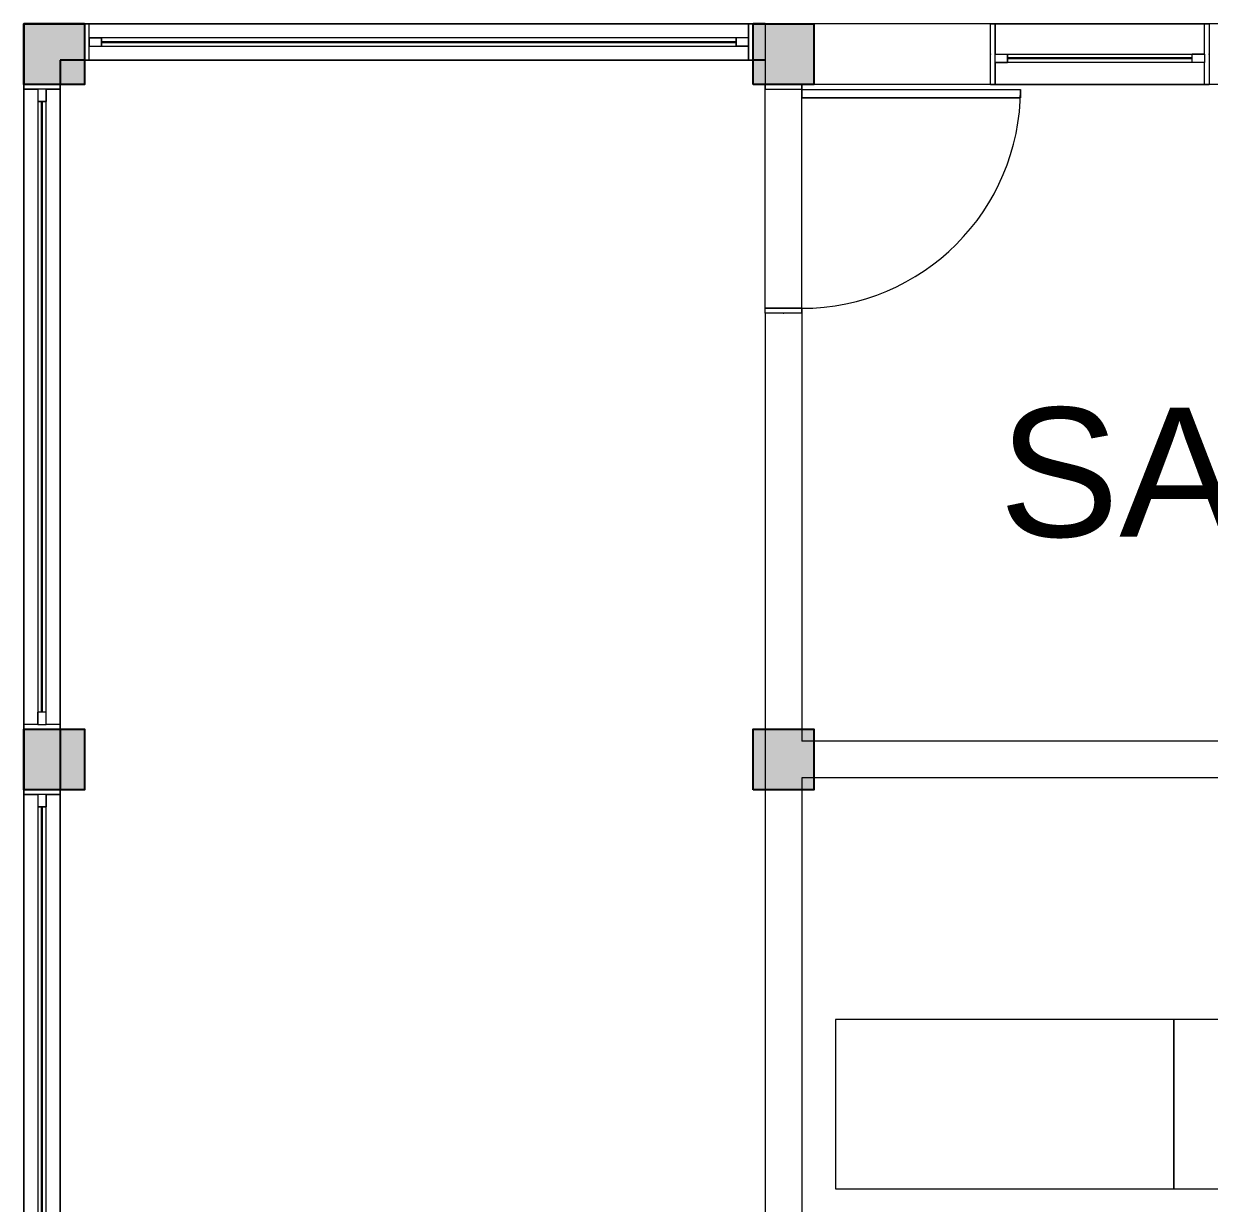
# Model space of a CAD drawing. Header units: metres. Extents: x 512 to 829, y -209 to 245.
# Drawn here: x 688.379 to 693.284, y -129.777 to -124.899 of the extents above; entities that cross this region are included whole.
import ezdxf

# ---------------------------------------------------------------- set-up
doc = ezdxf.new("R2010")
doc.units = ezdxf.units.M
doc.header["$LTSCALE"] = 0.508
doc.set_wipeout_variables(frame=1)
doc.header["$PDSIZE"] = -2
for name, color, linetype, lineweight in [('MOBILIARIO', 252, 'Continuous', 18), ('None', 7, 'Continuous', 5), ('NãoImprimir', 7, 'Continuous', 5), ('Peitoris', 2, 'Continuous', 5), ('Telhado-Princ', 7, 'Continuous', 5)]:
    doc.layers.add(name, color=color, linetype=linetype, lineweight=lineweight)
doc.styles.add('Arial', font='arial.ttf')

# ---------------------------------------------------------------- blocks, each defined once
blk = doc.blocks.new('Grupo-3748')
at = {"color": 7, "linetype": 'Continuous', "lineweight": 5}
for points in [[(-0.45, 0.125), (-0.43095, 0.125), (-0.43095, -0.125), (-0.45, -0.125)], [(0.43095, 0.125), (0.45, 0.125), (0.45, -0.125), (0.43095, -0.125)]]:
    blk.add_wipeout(points, dxfattribs=at).dxf.layer = 'None'
at = {"layer": 'None', "color": 7, "linetype": 'Continuous', "lineweight": 5}
for points in [[(-0.45, 0.125), (-0.43095, 0.125), (-0.43095, -0.125), (-0.45, -0.125)], [(0.43095, 0.125), (0.45, 0.125), (0.45, -0.125), (0.43095, -0.125)]]:
    blk.add_lwpolyline(points, close=True, dxfattribs=at)
blk = doc.blocks.new('Grupo-3749')
at = {"layer": 'None', "color": 7}
blk.add_blockref('Grupo-3748', (0, 0), dxfattribs=at)
at = {"layer": 'None', "color": 7, "linetype": 'Continuous', "lineweight": 5}
for p, q in [((-0.45, 0.125), (-0.43095, 0.125)), ((-0.43095, 0.125), (-0.43095, -0.125)), ((0.45, 0.125), (0.43095, 0.125)), ((0.43095, 0.125), (0.43095, -0.125)), ((-0.45, -0.125), (-0.43095, -0.125)), ((0.45, -0.125), (0.43095, -0.125))]:
    blk.add_line(p, q, dxfattribs=at)
blk = doc.blocks.new('Grupo-3750')
at = {"layer": 'None', "color": 7, "linetype": 'Continuous', "lineweight": 5}
for p, q in [((-0.43095, 0.034925), (-0.43095, 0)), ((0.43095, 0.034925), (0.43095, 0))]:
    blk.add_line(p, q, dxfattribs=at)
blk = doc.blocks.new('Grupo-3751')
at = {"color": 7, "linetype": 'Continuous', "lineweight": 5}
for points in [[(-0.43095, 0.034925), (-0.38015, 0.034925), (-0.38015, 0), (-0.43095, 0)], [(0.38015, 0.034925), (0.43095, 0.034925), (0.43095, 0), (0.38015, 0)]]:
    blk.add_wipeout(points, dxfattribs=at).dxf.layer = 'None'
at = {"layer": 'None', "color": 7, "linetype": 'Continuous', "lineweight": 5}
for points in [[(-0.43095, 0.034925), (-0.38015, 0.034925), (-0.38015, 0), (-0.43095, 0)], [(0.38015, 0.034925), (0.43095, 0.034925), (0.43095, 0), (0.38015, 0)]]:
    blk.add_lwpolyline(points, close=True, dxfattribs=at)
blk = doc.blocks.new('Grupo-3752')
at = {"layer": 'None', "color": 7}
blk.add_blockref('Grupo-3750', (0, 0), dxfattribs=at)
at = {"color": 7, "linetype": 'Continuous', "lineweight": 5}
blk.add_wipeout([(-0.38015, 0.034925), (0.38015, 0.034925), (0.38015, 0), (-0.38015, 0)], dxfattribs=at).dxf.layer = 'None'
at = {"layer": 'None', "color": 7, "linetype": 'Continuous', "lineweight": 5}
blk.add_lwpolyline([(-0.38015, 0.034925), (0.38015, 0.034925), (0.38015, 0), (-0.38015, 0)], close=True, dxfattribs=at)
at = {"layer": 'None', "color": 7}
blk.add_blockref('Grupo-3751', (0, 0), dxfattribs=at)
at = {"layer": 'None', "color": 7, "linetype": 'Continuous', "lineweight": 5}
for p, q in [((-0.43095, 0.034925), (-0.38015, 0.034925)), ((-0.43095, 0), (-0.38015, 0)), ((-0.38015, 0.034925), (-0.38015, 0)), ((0.43095, 0.034925), (0.38015, 0.034925)), ((0.38015, 0.034925), (0.38015, 0)), ((0.43095, 0), (0.38015, 0))]:
    blk.add_line(p, q, dxfattribs=at)
blk = doc.blocks.new('Grupo-3753')
at = {"color": 7, "linetype": 'Continuous', "lineweight": 9}
blk.add_wipeout([(-0.3801, 0.0181), (0.3801, 0.0181), (0.3801, 0.0168), (-0.3801, 0.0168)], dxfattribs=at).dxf.layer = 'None'
blk = doc.blocks.new('Grupo-3754')
at = {"layer": 'None', "color": 7}
blk.add_blockref('Grupo-3753', (0, 0), dxfattribs=at)
at = {"layer": 'None', "color": 7, "linetype": 'Continuous', "lineweight": 25}
for p, q in [((-0.3801, 0.0181), (0.3801, 0.0181)), ((-0.3801, 0.0168), (0.3801, 0.0168))]:
    blk.add_line(p, q, dxfattribs=at)
blk = doc.blocks.new('Grupo-3755')
at = {"layer": 'None', "color": 7, "linetype": 'Continuous', "lineweight": 20}
for p, q in [((0.45, 0.125), (-0.45, 0.125)), ((0.45, -0.125), (-0.45, -0.125))]:
    blk.add_line(p, q, dxfattribs=at)
blk = doc.blocks.new('Window (2D)-325')
at = {"color": 7, "linetype": 'Continuous', "lineweight": 5}
blk.add_wipeout([(-0.45, 0.125), (0.45, 0.125), (0.45, -0.125), (-0.45, -0.125)], dxfattribs=at).dxf.layer = 'None'
at = {"layer": 'None', "color": 7}
blk.add_blockref('Grupo-3749', (0, 0), dxfattribs=at)
at = {"layer": 'None', "color": 7, "linetype": 'Continuous', "lineweight": 5}
for p, q in [((-0.45, 0.125), (0.45, 0.125)), ((-0.45, -0.125), (0.45, -0.125))]:
    blk.add_line(p, q, dxfattribs=at)
at = {"layer": 'NãoImprimir', "linetype": 'Continuous'}
for p in [(-0.45, 0), (0.45, 0)]:
    blk.add_point(p, dxfattribs=at)
at = {"layer": 'Peitoris'}
blk.add_blockref('Grupo-3752', (0, 0), dxfattribs=at)
blk.add_blockref('Grupo-3754', (0, 0), dxfattribs=at)
at = {"layer": 'Telhado-Princ'}
blk.add_blockref('Grupo-3755', (0, 0), dxfattribs=at)
blk = doc.blocks.new('Grupo-4496')
at = {"color": 7, "linetype": 'Continuous', "lineweight": 5}
for points in [[(-1.325, 0.075), (-1.30595, 0.075), (-1.30595, -0.075), (-1.325, -0.075)], [(1.30595, 0.075), (1.325, 0.075), (1.325, -0.075), (1.30595, -0.075)]]:
    blk.add_wipeout(points, dxfattribs=at).dxf.layer = 'None'
at = {"layer": 'None', "color": 7, "linetype": 'Continuous', "lineweight": 5}
for points in [[(-1.325, 0.075), (-1.30595, 0.075), (-1.30595, -0.075), (-1.325, -0.075)], [(1.30595, 0.075), (1.325, 0.075), (1.325, -0.075), (1.30595, -0.075)]]:
    blk.add_lwpolyline(points, close=True, dxfattribs=at)
blk = doc.blocks.new('Grupo-4497')
at = {"layer": 'None', "color": 7}
blk.add_blockref('Grupo-4496', (0, 0), dxfattribs=at)
at = {"layer": 'None', "color": 7, "linetype": 'Continuous', "lineweight": 5}
for p, q in [((-1.325, 0.075), (-1.30595, 0.075)), ((-1.30595, 0.075), (-1.30595, -0.075)), ((1.325, 0.075), (1.30595, 0.075)), ((1.30595, 0.075), (1.30595, -0.075)), ((-1.325, -0.075), (-1.30595, -0.075)), ((1.325, -0.075), (1.30595, -0.075))]:
    blk.add_line(p, q, dxfattribs=at)
blk = doc.blocks.new('Grupo-4498')
at = {"layer": 'None', "color": 7, "linetype": 'Continuous', "lineweight": 5}
for p, q in [((-1.3059, 0.0175), (-1.3059, -0.0175)), ((1.3059, 0.0175), (1.3059, -0.0175))]:
    blk.add_line(p, q, dxfattribs=at)
blk = doc.blocks.new('Grupo-4499')
at = {"color": 7, "linetype": 'Continuous', "lineweight": 5}
for points in [[(-1.3059, 0.0175), (-1.2551, 0.0175), (-1.2551, -0.0175), (-1.3059, -0.0175)], [(1.2551, 0.0175), (1.3059, 0.0175), (1.3059, -0.0175), (1.2551, -0.0175)]]:
    blk.add_wipeout(points, dxfattribs=at).dxf.layer = 'None'
at = {"layer": 'None', "color": 7, "linetype": 'Continuous', "lineweight": 5}
for points in [[(-1.3059, 0.0175), (-1.2551, 0.0175), (-1.2551, -0.0175), (-1.3059, -0.0175)], [(1.2551, 0.0175), (1.3059, 0.0175), (1.3059, -0.0175), (1.2551, -0.0175)]]:
    blk.add_lwpolyline(points, close=True, dxfattribs=at)
blk = doc.blocks.new('Grupo-4500')
at = {"layer": 'None', "color": 7}
blk.add_blockref('Grupo-4498', (0, 0), dxfattribs=at)
at = {"color": 7, "linetype": 'Continuous', "lineweight": 5}
blk.add_wipeout([(-1.2551, 0.0175), (1.2551, 0.0175), (1.2551, -0.0175), (-1.2551, -0.0175)], dxfattribs=at).dxf.layer = 'None'
at = {"layer": 'None', "color": 7, "linetype": 'Continuous', "lineweight": 5}
blk.add_lwpolyline([(-1.2551, 0.0175), (1.2551, 0.0175), (1.2551, -0.0175), (-1.2551, -0.0175)], close=True, dxfattribs=at)
at = {"layer": 'None', "color": 7}
blk.add_blockref('Grupo-4499', (0, 0), dxfattribs=at)
at = {"layer": 'None', "color": 7, "linetype": 'Continuous', "lineweight": 5}
for p, q in [((-1.3059, 0.0175), (-1.2551, 0.0175)), ((-1.2551, 0.0175), (-1.2551, -0.0175)), ((1.3059, 0.0175), (1.2551, 0.0175)), ((1.2551, 0.0175), (1.2551, -0.0175)), ((-1.3059, -0.0175), (-1.2551, -0.0175)), ((1.3059, -0.0175), (1.2551, -0.0175))]:
    blk.add_line(p, q, dxfattribs=at)
blk = doc.blocks.new('Grupo-4501')
at = {"color": 7, "linetype": 'Continuous', "lineweight": 9}
blk.add_wipeout([(-1.25515, 0.000635), (1.25515, 0.000635), (1.25515, -0.000635), (-1.25515, -0.000635)], dxfattribs=at).dxf.layer = 'None'
blk = doc.blocks.new('Grupo-4502')
at = {"layer": 'None', "color": 7}
blk.add_blockref('Grupo-4501', (0, 0), dxfattribs=at)
at = {"layer": 'None', "color": 7, "linetype": 'Continuous', "lineweight": 25}
for p, q in [((-1.25515, 0.000635), (1.25515, 0.000635)), ((-1.25515, -0.000635), (1.25515, -0.000635))]:
    blk.add_line(p, q, dxfattribs=at)
blk = doc.blocks.new('Grupo-4503')
at = {"layer": 'None', "color": 7, "linetype": 'Continuous', "lineweight": 20}
for p, q in [((1.325, 0.075), (-1.325, 0.075)), ((1.325, -0.075), (-1.325, -0.075))]:
    blk.add_line(p, q, dxfattribs=at)
blk = doc.blocks.new('Window (2D)-389')
at = {"color": 7, "linetype": 'Continuous', "lineweight": 5}
blk.add_wipeout([(-1.325, 0.075), (1.325, 0.075), (1.325, -0.075), (-1.325, -0.075)], dxfattribs=at).dxf.layer = 'None'
at = {"layer": 'None', "color": 7}
blk.add_blockref('Grupo-4497', (0, 0), dxfattribs=at)
at = {"layer": 'None', "color": 7, "linetype": 'Continuous', "lineweight": 5}
for p, q in [((-1.325, 0.075), (1.325, 0.075)), ((-1.325, -0.075), (1.325, -0.075))]:
    blk.add_line(p, q, dxfattribs=at)
at = {"layer": 'NãoImprimir', "linetype": 'Continuous'}
for p in [(-1.325, 0), (1.325, 0)]:
    blk.add_point(p, dxfattribs=at)
at = {"layer": 'Peitoris'}
blk.add_blockref('Grupo-4500', (0, 0), dxfattribs=at)
blk.add_blockref('Grupo-4502', (0, 0), dxfattribs=at)
at = {"layer": 'Telhado-Princ'}
blk.add_blockref('Grupo-4503', (0, 0), dxfattribs=at)
blk = doc.blocks.new('Grupo-4504')
at = {"color": 7, "linetype": 'Continuous', "lineweight": 5}
for points in [[(-1.325, 0.075), (-1.30595, 0.075), (-1.30595, -0.075), (-1.325, -0.075)], [(1.30595, 0.075), (1.325, 0.075), (1.325, -0.075), (1.30595, -0.075)]]:
    blk.add_wipeout(points, dxfattribs=at).dxf.layer = 'None'
at = {"layer": 'None', "color": 7, "linetype": 'Continuous', "lineweight": 5}
for points in [[(-1.325, 0.075), (-1.30595, 0.075), (-1.30595, -0.075), (-1.325, -0.075)], [(1.30595, 0.075), (1.325, 0.075), (1.325, -0.075), (1.30595, -0.075)]]:
    blk.add_lwpolyline(points, close=True, dxfattribs=at)
blk = doc.blocks.new('Grupo-4505')
at = {"layer": 'None', "color": 7}
blk.add_blockref('Grupo-4504', (0, 0), dxfattribs=at)
at = {"layer": 'None', "color": 7, "linetype": 'Continuous', "lineweight": 5}
for p, q in [((-1.325, 0.075), (-1.30595, 0.075)), ((-1.30595, 0.075), (-1.30595, -0.075)), ((1.325, 0.075), (1.30595, 0.075)), ((1.30595, 0.075), (1.30595, -0.075)), ((-1.325, -0.075), (-1.30595, -0.075)), ((1.325, -0.075), (1.30595, -0.075))]:
    blk.add_line(p, q, dxfattribs=at)
blk = doc.blocks.new('Grupo-4506')
at = {"layer": 'None', "color": 7, "linetype": 'Continuous', "lineweight": 5}
for p, q in [((-1.3059, 0.0175), (-1.3059, -0.0175)), ((1.3059, 0.0175), (1.3059, -0.0175))]:
    blk.add_line(p, q, dxfattribs=at)
blk = doc.blocks.new('Grupo-4507')
at = {"color": 7, "linetype": 'Continuous', "lineweight": 5}
for points in [[(-1.3059, 0.0175), (-1.2551, 0.0175), (-1.2551, -0.0175), (-1.3059, -0.0175)], [(1.2551, 0.0175), (1.3059, 0.0175), (1.3059, -0.0175), (1.2551, -0.0175)]]:
    blk.add_wipeout(points, dxfattribs=at).dxf.layer = 'None'
at = {"layer": 'None', "color": 7, "linetype": 'Continuous', "lineweight": 5}
for points in [[(-1.3059, 0.0175), (-1.2551, 0.0175), (-1.2551, -0.0175), (-1.3059, -0.0175)], [(1.2551, 0.0175), (1.3059, 0.0175), (1.3059, -0.0175), (1.2551, -0.0175)]]:
    blk.add_lwpolyline(points, close=True, dxfattribs=at)
blk = doc.blocks.new('Grupo-4508')
at = {"layer": 'None', "color": 7}
blk.add_blockref('Grupo-4506', (0, 0), dxfattribs=at)
at = {"color": 7, "linetype": 'Continuous', "lineweight": 5}
blk.add_wipeout([(-1.2551, 0.0175), (1.2551, 0.0175), (1.2551, -0.0175), (-1.2551, -0.0175)], dxfattribs=at).dxf.layer = 'None'
at = {"layer": 'None', "color": 7, "linetype": 'Continuous', "lineweight": 5}
blk.add_lwpolyline([(-1.2551, 0.0175), (1.2551, 0.0175), (1.2551, -0.0175), (-1.2551, -0.0175)], close=True, dxfattribs=at)
at = {"layer": 'None', "color": 7}
blk.add_blockref('Grupo-4507', (0, 0), dxfattribs=at)
at = {"layer": 'None', "color": 7, "linetype": 'Continuous', "lineweight": 5}
for p, q in [((-1.3059, 0.0175), (-1.2551, 0.0175)), ((-1.2551, 0.0175), (-1.2551, -0.0175)), ((1.3059, 0.0175), (1.2551, 0.0175)), ((1.2551, 0.0175), (1.2551, -0.0175)), ((-1.3059, -0.0175), (-1.2551, -0.0175)), ((1.3059, -0.0175), (1.2551, -0.0175))]:
    blk.add_line(p, q, dxfattribs=at)
blk = doc.blocks.new('Grupo-4509')
at = {"color": 7, "linetype": 'Continuous', "lineweight": 9}
blk.add_wipeout([(-1.25515, 0.000635), (1.25515, 0.000635), (1.25515, -0.000635), (-1.25515, -0.000635)], dxfattribs=at).dxf.layer = 'None'
blk = doc.blocks.new('Grupo-4510')
at = {"layer": 'None', "color": 7}
blk.add_blockref('Grupo-4509', (0, 0), dxfattribs=at)
at = {"layer": 'None', "color": 7, "linetype": 'Continuous', "lineweight": 25}
for p, q in [((-1.25515, 0.000635), (1.25515, 0.000635)), ((-1.25515, -0.000635), (1.25515, -0.000635))]:
    blk.add_line(p, q, dxfattribs=at)
blk = doc.blocks.new('Grupo-4511')
at = {"layer": 'None', "color": 7, "linetype": 'Continuous', "lineweight": 20}
for p, q in [((1.325, 0.075), (-1.325, 0.075)), ((1.325, -0.075), (-1.325, -0.075))]:
    blk.add_line(p, q, dxfattribs=at)
blk = doc.blocks.new('Window (2D)-390')
at = {"color": 7, "linetype": 'Continuous', "lineweight": 5}
blk.add_wipeout([(-1.325, 0.075), (1.325, 0.075), (1.325, -0.075), (-1.325, -0.075)], dxfattribs=at).dxf.layer = 'None'
at = {"layer": 'None', "color": 7}
blk.add_blockref('Grupo-4505', (0, 0), dxfattribs=at)
at = {"layer": 'None', "color": 7, "linetype": 'Continuous', "lineweight": 5}
for p, q in [((-1.325, 0.075), (1.325, 0.075)), ((-1.325, -0.075), (1.325, -0.075))]:
    blk.add_line(p, q, dxfattribs=at)
at = {"layer": 'NãoImprimir', "linetype": 'Continuous'}
for p in [(-1.325, 0), (1.325, 0)]:
    blk.add_point(p, dxfattribs=at)
at = {"layer": 'Peitoris'}
blk.add_blockref('Grupo-4508', (0, 0), dxfattribs=at)
blk.add_blockref('Grupo-4510', (0, 0), dxfattribs=at)
at = {"layer": 'Telhado-Princ'}
blk.add_blockref('Grupo-4511', (0, 0), dxfattribs=at)
blk = doc.blocks.new('Grupo-4544')
at = {"layer": 'None', "color": 7, "linetype": 'Continuous', "lineweight": 5}
for p, q in [((-0.47, 0.075), (-0.47, -0.075)), ((0.47, 0.075), (0.47, -0.075))]:
    blk.add_line(p, q, dxfattribs=at)
blk = doc.blocks.new('Grupo-4545')
at = {"layer": 'None', "color": 7, "linetype": 'Continuous', "lineweight": 5}
for points in [[(-0.47, 0.075), (-0.45, 0.075), (-0.45, -0.075), (-0.47, -0.075)], [(0.45, 0.075), (0.47, 0.075), (0.47, -0.075), (0.45, -0.075)]]:
    blk.add_lwpolyline(points, close=True, dxfattribs=at)
blk = doc.blocks.new('Grupo-4546')
at = {"layer": 'None', "color": 7, "linetype": 'Continuous', "lineweight": 5}
for p, q in [((-0.47, 0.075), (-0.45, 0.075)), ((-0.45, 0.075), (-0.45, -0.075)), ((0.47, 0.075), (0.45, 0.075)), ((0.45, 0.075), (0.45, -0.075)), ((-0.47, -0.075), (-0.45, -0.075)), ((0.47, -0.075), (0.45, -0.075))]:
    blk.add_line(p, q, dxfattribs=at)
at = {"layer": 'None', "color": 7}
for name in ['Grupo-4544', 'Grupo-4545']:
    blk.add_blockref(name, (0, 0), dxfattribs=at)
blk = doc.blocks.new('Grupo-4547')
at = {"layer": 'None', "color": 7, "linetype": 'Continuous', "lineweight": 5}
blk.add_arc((-0.45, 0.075), 0.9, 0, 90, dxfattribs=at)
blk = doc.blocks.new('Grupo-4548')
at = {"layer": 'None', "color": 7, "linetype": 'Continuous', "lineweight": 5}
blk.add_lwpolyline([(-0.45, 0.075), (-0.45, 0.975), (-0.415, 0.975), (-0.415, 0.075)], close=True, dxfattribs=at)
blk = doc.blocks.new('Grupo-4549')
at = {"layer": 'None', "color": 7, "linetype": 'Continuous', "lineweight": 5}
for p, q in [((-0.45, 0.075), (-0.45, 0.975)), ((-0.45, 0.975), (-0.415, 0.975)), ((-0.415, 0.075), (-0.415, 0.975)), ((-0.45, 0.075), (-0.415, 0.075))]:
    blk.add_line(p, q, dxfattribs=at)
at = {"layer": 'None', "color": 7}
blk.add_blockref('Grupo-4548', (0, 0), dxfattribs=at)
blk = doc.blocks.new('Grupo-4550')
at = {"layer": 'Peitoris', "color": 7}
blk.add_blockref('Grupo-4549', (0, 0), dxfattribs=at)
blk = doc.blocks.new('Grupo-4551')
at = {"layer": 'None', "color": 7, "linetype": 'Continuous', "lineweight": 5}
for p, q in [((0.47, 0.075), (-0.47, 0.075)), ((0.47, -0.075), (-0.47, -0.075))]:
    blk.add_line(p, q, dxfattribs=at)
blk = doc.blocks.new('Door (2D)-158')
at = {"layer": 'NãoImprimir', "color": 7, "linetype": 'Continuous', "lineweight": 5}
for p in [(-0.47, 0), (0.47, 0)]:
    blk.add_point(p, dxfattribs=at)
at = {"layer": 'None', "color": 7}
for name in ['Grupo-4550', 'Grupo-4546']:
    blk.add_blockref(name, (0, 0), dxfattribs=at)
at = {"layer": 'Peitoris', "color": 7}
blk.add_blockref('Grupo-4547', (0, 0), dxfattribs=at)
at = {"layer": 'Telhado-Princ', "color": 7}
blk.add_blockref('Grupo-4551', (0, 0), dxfattribs=at)
blk = doc.blocks.new('Grupo-4584')
at = {"color": 7, "linetype": 'Continuous', "lineweight": 5}
for points in [[(-1.375, 0.075), (-1.35595, 0.075), (-1.35595, -0.075), (-1.375, -0.075)], [(1.35595, 0.075), (1.375, 0.075), (1.375, -0.075), (1.35595, -0.075)]]:
    blk.add_wipeout(points, dxfattribs=at).dxf.layer = 'None'
at = {"layer": 'None', "color": 7, "linetype": 'Continuous', "lineweight": 5}
for points in [[(-1.375, 0.075), (-1.35595, 0.075), (-1.35595, -0.075), (-1.375, -0.075)], [(1.35595, 0.075), (1.375, 0.075), (1.375, -0.075), (1.35595, -0.075)]]:
    blk.add_lwpolyline(points, close=True, dxfattribs=at)
blk = doc.blocks.new('Grupo-4585')
at = {"layer": 'None', "color": 7}
blk.add_blockref('Grupo-4584', (0, 0), dxfattribs=at)
at = {"layer": 'None', "color": 7, "linetype": 'Continuous', "lineweight": 5}
for p, q in [((-1.375, 0.075), (-1.35595, 0.075)), ((-1.35595, 0.075), (-1.35595, -0.075)), ((1.375, 0.075), (1.35595, 0.075)), ((1.35595, 0.075), (1.35595, -0.075)), ((-1.375, -0.075), (-1.35595, -0.075)), ((1.375, -0.075), (1.35595, -0.075))]:
    blk.add_line(p, q, dxfattribs=at)
blk = doc.blocks.new('Grupo-4586')
at = {"layer": 'None', "color": 7, "linetype": 'Continuous', "lineweight": 5}
for p, q in [((-1.3559, 0.0175), (-1.3559, -0.0175)), ((1.3559, 0.0175), (1.3559, -0.0175))]:
    blk.add_line(p, q, dxfattribs=at)
blk = doc.blocks.new('Grupo-4587')
at = {"color": 7, "linetype": 'Continuous', "lineweight": 5}
for points in [[(-1.3559, 0.0175), (-1.3052, 0.0175), (-1.3052, -0.0175), (-1.3559, -0.0175)], [(1.3052, 0.0175), (1.3559, 0.0175), (1.3559, -0.0175), (1.3052, -0.0175)]]:
    blk.add_wipeout(points, dxfattribs=at).dxf.layer = 'None'
at = {"layer": 'None', "color": 7, "linetype": 'Continuous', "lineweight": 5}
for points in [[(-1.3559, 0.0175), (-1.3052, 0.0175), (-1.3052, -0.0175), (-1.3559, -0.0175)], [(1.3052, 0.0175), (1.3559, 0.0175), (1.3559, -0.0175), (1.3052, -0.0175)]]:
    blk.add_lwpolyline(points, close=True, dxfattribs=at)
blk = doc.blocks.new('Grupo-4588')
at = {"layer": 'None', "color": 7}
blk.add_blockref('Grupo-4586', (0, 0), dxfattribs=at)
at = {"color": 7, "linetype": 'Continuous', "lineweight": 5}
blk.add_wipeout([(-1.3052, 0.0175), (1.3052, 0.0175), (1.3052, -0.0175), (-1.3052, -0.0175)], dxfattribs=at).dxf.layer = 'None'
at = {"layer": 'None', "color": 7, "linetype": 'Continuous', "lineweight": 5}
blk.add_lwpolyline([(-1.3052, 0.0175), (1.3052, 0.0175), (1.3052, -0.0175), (-1.3052, -0.0175)], close=True, dxfattribs=at)
at = {"layer": 'None', "color": 7}
blk.add_blockref('Grupo-4587', (0, 0), dxfattribs=at)
at = {"layer": 'None', "color": 7, "linetype": 'Continuous', "lineweight": 5}
for p, q in [((-1.3559, 0.0175), (-1.3052, 0.0175)), ((-1.3052, 0.0175), (-1.3052, -0.0175)), ((1.3559, 0.0175), (1.3052, 0.0175)), ((1.3052, 0.0175), (1.3052, -0.0175)), ((-1.3559, -0.0175), (-1.3052, -0.0175)), ((1.3559, -0.0175), (1.3052, -0.0175))]:
    blk.add_line(p, q, dxfattribs=at)
blk = doc.blocks.new('Grupo-4589')
at = {"color": 7, "linetype": 'Continuous', "lineweight": 9}
blk.add_wipeout([(-1.30515, 0.000635), (1.30515, 0.000635), (1.30515, -0.000635), (-1.30515, -0.000635)], dxfattribs=at).dxf.layer = 'None'
blk = doc.blocks.new('Grupo-4590')
at = {"layer": 'None', "color": 7}
blk.add_blockref('Grupo-4589', (0, 0), dxfattribs=at)
at = {"layer": 'None', "color": 7, "linetype": 'Continuous', "lineweight": 25}
for p, q in [((-1.30515, 0.000635), (1.30515, 0.000635)), ((-1.30515, -0.000635), (1.30515, -0.000635))]:
    blk.add_line(p, q, dxfattribs=at)
blk = doc.blocks.new('Grupo-4591')
at = {"layer": 'None', "color": 7, "linetype": 'Continuous', "lineweight": 20}
for p, q in [((1.375, 0.075), (-1.375, 0.075)), ((1.375, -0.075), (-1.375, -0.075))]:
    blk.add_line(p, q, dxfattribs=at)
blk = doc.blocks.new('Window (2D)-392')
at = {"color": 7, "linetype": 'Continuous', "lineweight": 5}
blk.add_wipeout([(-1.375, 0.075), (1.375, 0.075), (1.375, -0.075), (-1.375, -0.075)], dxfattribs=at).dxf.layer = 'None'
at = {"layer": 'None', "color": 7}
blk.add_blockref('Grupo-4585', (0, 0), dxfattribs=at)
at = {"layer": 'None', "color": 7, "linetype": 'Continuous', "lineweight": 5}
for p, q in [((-1.375, 0.075), (1.375, 0.075)), ((-1.375, -0.075), (1.375, -0.075))]:
    blk.add_line(p, q, dxfattribs=at)
at = {"layer": 'NãoImprimir', "linetype": 'Continuous'}
for p in [(-1.375, 0), (1.375, 0)]:
    blk.add_point(p, dxfattribs=at)
at = {"layer": 'Peitoris'}
blk.add_blockref('Grupo-4588', (0, 0), dxfattribs=at)
blk.add_blockref('Grupo-4590', (0, 0), dxfattribs=at)
at = {"layer": 'Telhado-Princ'}
blk.add_blockref('Grupo-4591', (0, 0), dxfattribs=at)
blk = doc.blocks.new('Grupo-4859')
at = {"layer": 'None', "linetype": 'Continuous', "lineweight": 0}
for points in [[(-29.0139, -51.1987), (-29.0139, -50.9487), (-28.7639, -50.9487), (-28.7639, -51.1987)], [(-26.0139, -51.1987), (-26.0139, -50.9487), (-25.7639, -50.9487), (-25.7639, -51.1987)], [(-29.0139, -54.0987), (-29.0139, -53.8487), (-28.7639, -53.8487), (-28.7639, -54.0987)], [(-26.0139, -54.0987), (-26.0139, -53.8487), (-25.7639, -53.8487), (-25.7639, -54.0987)]]:
    blk.add_hatch(color=255, dxfattribs=at).paths.add_polyline_path(points)
at = {"layer": 'None', "color": 7, "linetype": 'Continuous', "lineweight": 25}
for points in [[(-29.0139, -51.1987), (-29.0139, -50.9487), (-28.7639, -50.9487), (-28.7639, -51.1987)], [(-26.0139, -51.1987), (-26.0139, -50.9487), (-25.7639, -50.9487), (-25.7639, -51.1987)], [(-29.0139, -54.0987), (-29.0139, -53.8487), (-28.7639, -53.8487), (-28.7639, -54.0987)], [(-26.0139, -54.0987), (-26.0139, -53.8487), (-25.7639, -53.8487), (-25.7639, -54.0987)]]:
    blk.add_lwpolyline(points, close=True, dxfattribs=at)

msp = doc.modelspace()

# ---------------------------------------------------------------- linework, layer by layer
at = {"layer": 'MOBILIARIO', "linetype": 'Continuous', "lineweight": 0}
for points in [[(693.137, -129.0176), (691.737, -129.0176), (691.737, -129.7176), (693.137, -129.7176)], [(694.537, -129.0176), (693.137, -129.0176), (693.137, -129.7176), (694.537, -129.7176)]]:
    msp.add_lwpolyline(points, close=True, dxfattribs=at)
at = {"layer": 'None', "color": 7, "linetype": 'Continuous', "lineweight": 25}
for p, q in [((688.3789, -124.8994), (688.3789, -125.1508)), ((688.6304, -124.8994), (688.3789, -124.8994)), ((691.4469, -124.8994), (691.3966, -124.8994)), ((688.5298, -125.0502), (688.5298, -125.1508)), ((688.6304, -125.0502), (688.5298, -125.0502)), ((691.4469, -125.0502), (691.3966, -125.0502)), ((688.3789, -127.8165), (688.3789, -128.0679)), ((688.5298, -127.8165), (688.5298, -128.0679))]:
    msp.add_line(p, q, dxfattribs=at)
at = {"layer": 'None', "color": 7, "linetype": 'Continuous', "lineweight": 18}
for p, q in [((692.3788, -124.8994), (691.3211, -124.8994)), ((691.4469, -124.8994), (691.4469, -125.1508)), ((694.4242, -124.8994), (693.2841, -124.8994)), ((691.4469, -126.0964), (691.4469, -135.6222)), ((691.5978, -128.0176), (691.5978, -135.6222)), ((698.4127, -128.0176), (691.5978, -128.0176))]:
    msp.add_line(p, q, dxfattribs=at)

# ---------------------------------------------------------------- wipeouts: each hides what was drawn before it
at = {"color": 7, "linetype": 'Continuous', "lineweight": 5}
msp.add_wipeout([(698.287, -127.8667), (698.287, -125.1508), (691.5978, -125.1508), (691.5978, -127.8667)], dxfattribs=at).dxf.layer = 'None'

# ---------------------------------------------------------------- next in the draw order: linework, layer by layer
at = {"layer": 'None', "color": 7, "linetype": 'Continuous', "lineweight": 18}
for p, q in [((692.3788, -125.1508), (691.472, -125.1508)), ((694.4242, -125.1508), (693.2841, -125.1508)), ((691.5978, -126.0964), (691.5978, -127.8667)), ((698.4127, -127.8667), (691.5978, -127.8667))]:
    msp.add_line(p, q, dxfattribs=at)

# ---------------------------------------------------------------- next in the draw order: block references
at = {"layer": 'None', "color": 7, "xscale": -1.005894640890275, "yscale": 1.005894640890275, "zscale": 1.005894640890275}
for name, p, rotation in [('Window (2D)-392', (690.0135, -124.9748), 180), ('Window (2D)-390', (688.4543, -126.4836), 270), ('Window (2D)-389', (688.4543, -129.4007), 270)]:
    msp.add_blockref(name, p, dxfattribs=dict(at, rotation=rotation))

# ---------------------------------------------------------------- next in the draw order: texts
at = {"layer": 'None', "color": 7, "insert": (694.8991, -126.4871), "char_height": 0.533672, "attachment_point": 2, "line_spacing_factor": 0.96736, "style": 'Arial'}
msp.add_mtext('SANIT. MASC.\\P', dxfattribs=at)

# ---------------------------------------------------------------- next in the draw order: block references
at = {"layer": 'None', "color": 7, "xscale": 1.005894640890275, "yscale": 1.005894640890275, "zscale": 1.005894640890275, "rotation": 180}
msp.add_blockref('Window (2D)-325', (692.8315, -125.0251), dxfattribs=at)

# ---------------------------------------------------------------- next in the draw order: block references
at = {"layer": 'None', "color": 7, "xscale": 1.005894640890275, "yscale": 1.005894640890275, "zscale": 1.005894640890275}
msp.add_blockref('Grupo-4859', (717.5638, -73.6503), dxfattribs=at)
at = {"layer": 'None', "color": 7, "xscale": 1.005894640890275, "yscale": 1.005894640890275, "zscale": 1.005894640890275, "rotation": 270}
msp.add_blockref('Door (2D)-158', (691.5223, -125.6236), dxfattribs=at)

doc.saveas('drawing.dxf')
